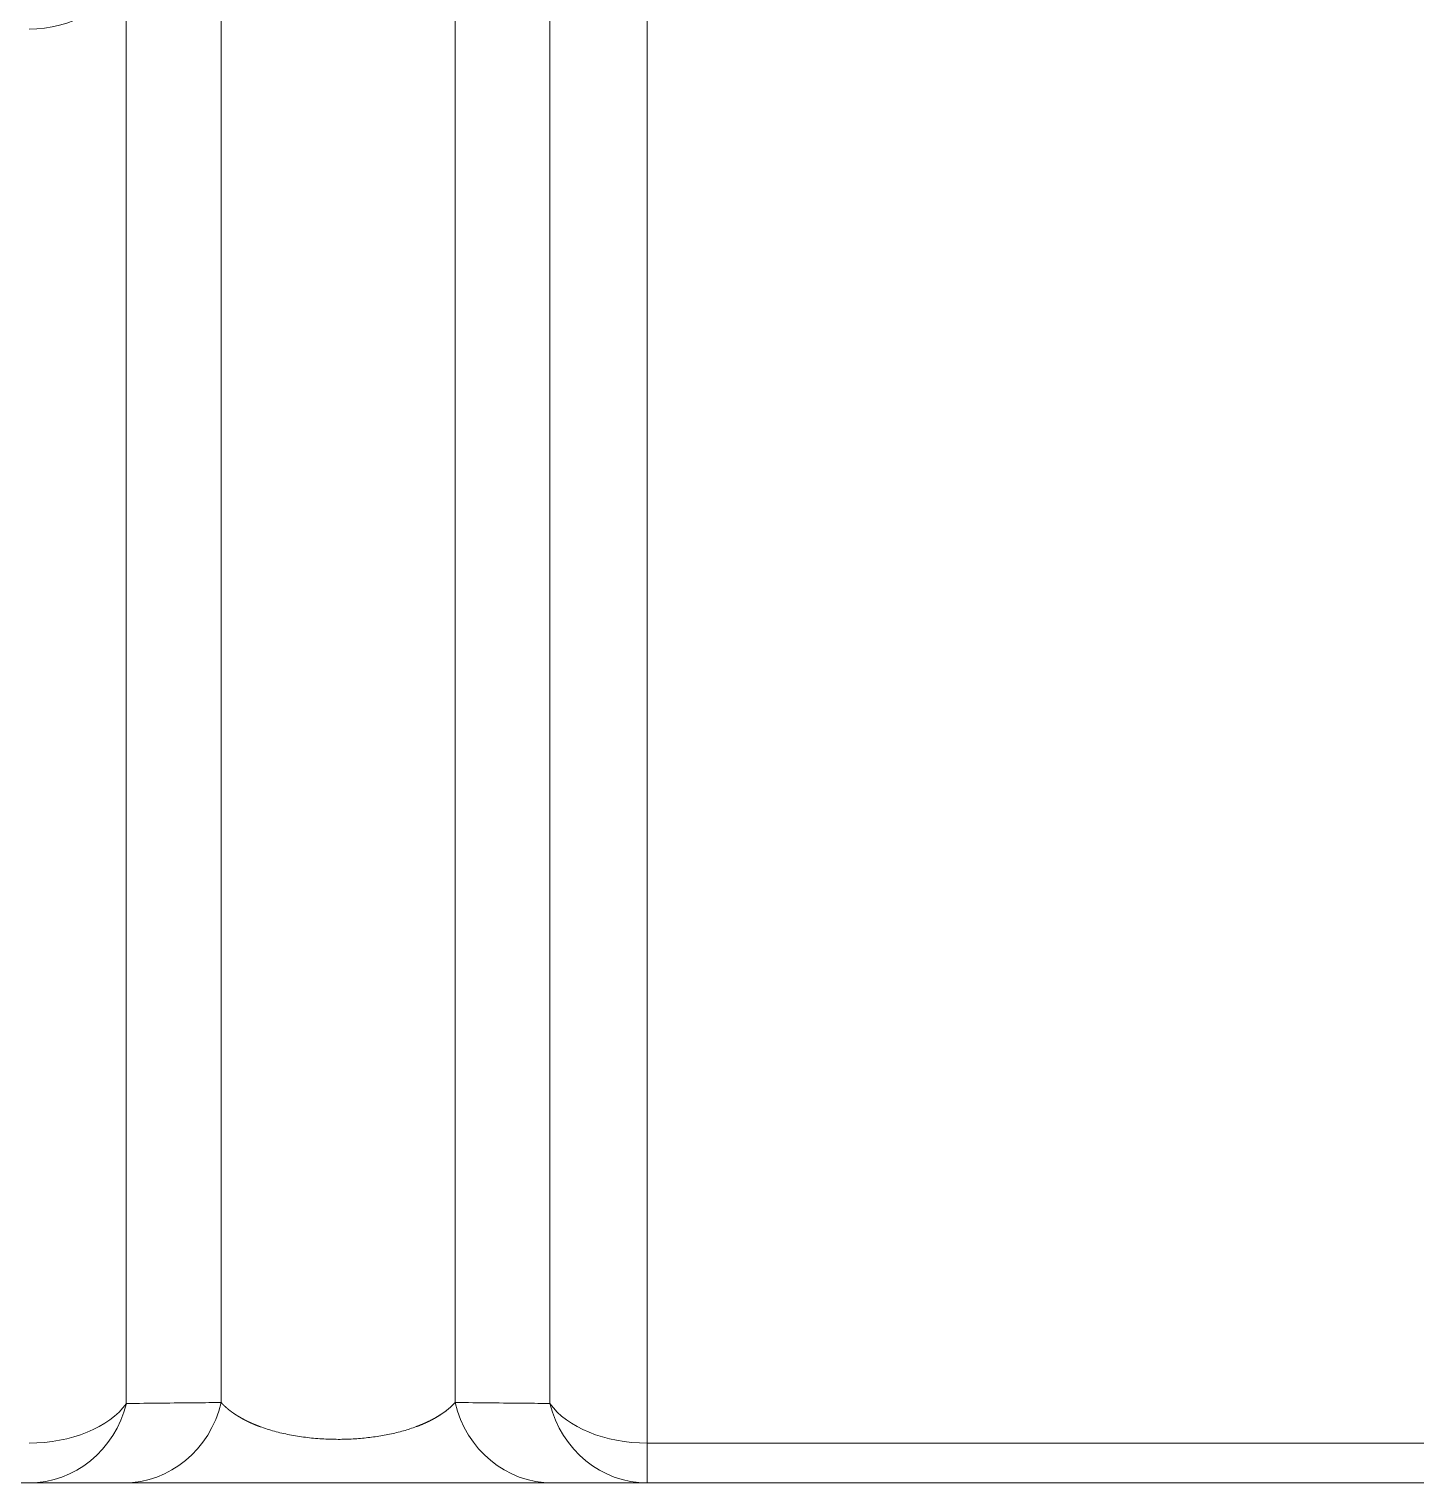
# Model space of a CAD drawing. Header units: millimetres. Extents: x 4664 to 8864, y -38 to 2932.
# Drawn here: x 5363.3 to 5397.37, y 1258.06 to 1293.78 of the extents above; entities that cross this region are included whole.
import ezdxf

# ---------------------------------------------------------------- set-up
doc = ezdxf.new("R2010")
doc.units = ezdxf.units.MM

msp = doc.modelspace()

# ---------------------------------------------------------------- linework, layer by layer
at = {"lineweight": 5}
for p, q in [((5376.095, 1260.011), (5376.095, 1297.697)), ((5378.484, 1258.059), (5378.484, 1296.318)), ((5365.688, 1295.134), (5365.688, 1260.011)), ((5368.019, 1294.605), (5368.019, 1260.034)), ((5373.765, 1294.605), (5373.765, 1260.034)), ((5378.484, 1259.038), (5400.596, 1259.038)), ((5481.461, 1258.059), (5185.728, 1258.059))]:
    msp.add_line(p, q, dxfattribs=at)
for centre, major_axis, ratio, start_param, end_param in [((5363.299, 1296.049), (-2.612, 0), 0.867625, 1.570796, 2.725761), ((5363.299, 1260.671), (2.612, 0), 0.625225, 4.712389, 5.867354), ((5363.299, 1260.671), (0, 2.612), 0.945431, 3.141593, 4.457064), ((5365.629, 1260.671), (0, 2.612), 0.94323, 3.141593, 4.466162), ((5376.154, 1260.671), (0, 2.612), 0.94323, 1.817023, 3.141593), ((5378.484, 1260.671), (-2.612, 0), 0.625225, 0.415831, 1.570796), ((5378.484, 1260.671), (0, 2.612), 0.945431, 1.826121, 3.141593)]:
    msp.add_ellipse(centre, major_axis=major_axis, ratio=ratio, start_param=start_param, end_param=end_param, dxfattribs=at)
for points, knots in [([(5365.688, 1260.011), (5366.257, 1260.017), (5366.83, 1260.023), (5367.61, 1260.03), (5367.814, 1260.032), (5368.019, 1260.034)], [0, 0, 0, 0, 0.739335, 0.739335, 1, 1, 1, 1]), ([(5368.019, 1260.034), (5368.02, 1260.032), (5368.023, 1260.029), (5368.028, 1260.024), (5368.033, 1260.018), (5368.038, 1260.013), (5368.042, 1260.008), (5368.047, 1260.003), (5368.052, 1259.998), (5368.057, 1259.993), (5368.062, 1259.988), (5368.067, 1259.983), (5368.072, 1259.978), (5368.077, 1259.972), (5368.082, 1259.967), (5368.087, 1259.962), (5368.092, 1259.957), (5368.098, 1259.952), (5368.103, 1259.947), (5368.108, 1259.943), (5368.113, 1259.938), (5368.119, 1259.933), (5368.124, 1259.928), (5368.129, 1259.923), (5368.135, 1259.918), (5368.14, 1259.913), (5368.146, 1259.908), (5368.151, 1259.904), (5368.157, 1259.899), (5368.162, 1259.894), (5368.168, 1259.889), (5368.174, 1259.884), (5368.179, 1259.88), (5368.185, 1259.875), (5368.191, 1259.87), (5368.196, 1259.866), (5368.202, 1259.861), (5368.208, 1259.856), (5368.214, 1259.852), (5368.219, 1259.847), (5368.225, 1259.842), (5368.231, 1259.838), (5368.237, 1259.833), (5368.243, 1259.829), (5368.249, 1259.824), (5368.255, 1259.82), (5368.261, 1259.815), (5368.267, 1259.811), (5368.273, 1259.806), (5368.279, 1259.802), (5368.285, 1259.797), (5368.292, 1259.793), (5368.298, 1259.788), (5368.304, 1259.784), (5368.31, 1259.779), (5368.317, 1259.775), (5368.323, 1259.771), (5368.329, 1259.766), (5368.335, 1259.762), (5368.342, 1259.758), (5368.348, 1259.753), (5368.355, 1259.749), (5368.361, 1259.745), (5368.367, 1259.741), (5368.374, 1259.736), (5368.38, 1259.732), (5368.387, 1259.728), (5368.393, 1259.724), (5368.4, 1259.72), (5368.407, 1259.715), (5368.413, 1259.711), (5368.42, 1259.707), (5368.427, 1259.703), (5368.433, 1259.699), (5368.44, 1259.695), (5368.447, 1259.691), (5368.453, 1259.687), (5368.46, 1259.683), (5368.467, 1259.679), (5368.474, 1259.675), (5368.481, 1259.671), (5368.487, 1259.667), (5368.494, 1259.663), (5368.501, 1259.659), (5368.508, 1259.655), (5368.515, 1259.651), (5368.522, 1259.647), (5368.529, 1259.643), (5368.536, 1259.639), (5368.543, 1259.636), (5368.55, 1259.632), (5368.557, 1259.628), (5368.564, 1259.624), (5368.571, 1259.62), (5368.578, 1259.617), (5368.585, 1259.613), (5368.592, 1259.609), (5368.599, 1259.605), (5368.607, 1259.602), (5368.614, 1259.598), (5368.621, 1259.594), (5368.628, 1259.591), (5368.635, 1259.587), (5368.643, 1259.583), (5368.65, 1259.58), (5368.657, 1259.576), (5368.665, 1259.573), (5368.672, 1259.569), (5368.679, 1259.566), (5368.687, 1259.562), (5368.694, 1259.559), (5368.701, 1259.555), (5368.709, 1259.552), (5368.716, 1259.548), (5368.723, 1259.545), (5368.731, 1259.541), (5368.738, 1259.538), (5368.746, 1259.534), (5368.753, 1259.531), (5368.761, 1259.528), (5368.768, 1259.524), (5368.776, 1259.521), (5368.783, 1259.518), (5368.791, 1259.514), (5368.798, 1259.511), (5368.806, 1259.508), (5368.814, 1259.505), (5368.821, 1259.501), (5368.829, 1259.498), (5368.836, 1259.495), (5368.844, 1259.492), (5368.852, 1259.489), (5368.859, 1259.485), (5368.867, 1259.482), (5368.875, 1259.479), (5368.882, 1259.476), (5368.89, 1259.473), (5368.898, 1259.47), (5368.906, 1259.467), (5368.913, 1259.464), (5368.921, 1259.461), (5368.929, 1259.458), (5368.937, 1259.455), (5368.944, 1259.452), (5368.952, 1259.449), (5368.96, 1259.446), (5368.968, 1259.443), (5369.028, 1259.421), (5369.142, 1259.381), (5369.321, 1259.329), (5369.505, 1259.282), (5369.695, 1259.242), (5369.889, 1259.208), (5370.086, 1259.179), (5370.286, 1259.157), (5370.488, 1259.141), (5370.69, 1259.132), (5370.886, 1259.129), (5371.076, 1259.131), (5371.26, 1259.139), (5371.443, 1259.153), (5371.626, 1259.171), (5371.806, 1259.194), (5371.985, 1259.223), (5372.16, 1259.257), (5372.331, 1259.295), (5372.498, 1259.339), (5372.66, 1259.388), (5372.767, 1259.425), (5372.827, 1259.447), (5372.842, 1259.453), (5372.857, 1259.459), (5372.872, 1259.465), (5372.887, 1259.471), (5372.902, 1259.477), (5372.917, 1259.483), (5372.932, 1259.489), (5372.947, 1259.495), (5372.961, 1259.501), (5372.976, 1259.507), (5372.991, 1259.514), (5373.005, 1259.52), (5373.02, 1259.527), (5373.035, 1259.533), (5373.049, 1259.54), (5373.063, 1259.546), (5373.078, 1259.553), (5373.092, 1259.56), (5373.106, 1259.567), (5373.121, 1259.574), (5373.135, 1259.58), (5373.149, 1259.587), (5373.163, 1259.595), (5373.177, 1259.602), (5373.191, 1259.609), (5373.204, 1259.616), (5373.218, 1259.623), (5373.232, 1259.631), (5373.245, 1259.638), (5373.259, 1259.646), (5373.272, 1259.653), (5373.286, 1259.661), (5373.299, 1259.669), (5373.312, 1259.676), (5373.325, 1259.684), (5373.339, 1259.692), (5373.352, 1259.7), (5373.364, 1259.708), (5373.377, 1259.716), (5373.39, 1259.724), (5373.403, 1259.732), (5373.415, 1259.74), (5373.428, 1259.749), (5373.44, 1259.757), (5373.452, 1259.765), (5373.465, 1259.774), (5373.477, 1259.782), (5373.489, 1259.791), (5373.501, 1259.799), (5373.513, 1259.808), (5373.524, 1259.817), (5373.536, 1259.825), (5373.548, 1259.834), (5373.559, 1259.843), (5373.57, 1259.852), (5373.582, 1259.861), (5373.593, 1259.87), (5373.604, 1259.879), (5373.615, 1259.889), (5373.626, 1259.898), (5373.636, 1259.907), (5373.647, 1259.917), (5373.657, 1259.926), (5373.668, 1259.936), (5373.678, 1259.945), (5373.688, 1259.955), (5373.698, 1259.965), (5373.708, 1259.974), (5373.718, 1259.984), (5373.727, 1259.994), (5373.737, 1260.004), (5373.746, 1260.014), (5373.756, 1260.024), (5373.762, 1260.031), (5373.765, 1260.034)], [0, 0, 0, 0, 0.002039, 0.004073, 0.006102, 0.008127, 0.010147, 0.012163, 0.014174, 0.016181, 0.018183, 0.020181, 0.022174, 0.024162, 0.026146, 0.028125, 0.0301, 0.03207, 0.034036, 0.035997, 0.037953, 0.039905, 0.041852, 0.043795, 0.045733, 0.047667, 0.049596, 0.051521, 0.053441, 0.055357, 0.057268, 0.059174, 0.061076, 0.062974, 0.064867, 0.066755, 0.068639, 0.070518, 0.072393, 0.074263, 0.076129, 0.07799, 0.079847, 0.081699, 0.083547, 0.08539, 0.087229, 0.089063, 0.090893, 0.092718, 0.094539, 0.096355, 0.098167, 0.099974, 0.101777, 0.103575, 0.105369, 0.107158, 0.108943, 0.110723, 0.112499, 0.11427, 0.116037, 0.1178, 0.119558, 0.121311, 0.12306, 0.124805, 0.126545, 0.128281, 0.130012, 0.131739, 0.133461, 0.135179, 0.136892, 0.138601, 0.140306, 0.142006, 0.143702, 0.145393, 0.14708, 0.148763, 0.150441, 0.152114, 0.153784, 0.155449, 0.157109, 0.158765, 0.160417, 0.162064, 0.163707, 0.165345, 0.16698, 0.168609, 0.170235, 0.171856, 0.173472, 0.175085, 0.176693, 0.178296, 0.179895, 0.18149, 0.183081, 0.184667, 0.186249, 0.187826, 0.189399, 0.190968, 0.192533, 0.194093, 0.195649, 0.197201, 0.198748, 0.200291, 0.20183, 0.203364, 0.204894, 0.20642, 0.207942, 0.209459, 0.210972, 0.212481, 0.213985, 0.215485, 0.216982, 0.218473, 0.219961, 0.221444, 0.222923, 0.224398, 0.225869, 0.227335, 0.228797, 0.230255, 0.231709, 0.233159, 0.234604, 0.236045, 0.237482, 0.238915, 0.240344, 0.241769, 0.243189, 0.244605, 0.246018, 0.247426, 0.248829, 0.250229, 0.279528, 0.307612, 0.334557, 0.360447, 0.385382, 0.40947, 0.432836, 0.455616, 0.477954, 0.500009, 0.520088, 0.540394, 0.561045, 0.582154, 0.603826, 0.626159, 0.64924, 0.673149, 0.697957, 0.723726, 0.750512, 0.753234, 0.755971, 0.758723, 0.761492, 0.764276, 0.767076, 0.769891, 0.772722, 0.77557, 0.778433, 0.781312, 0.784207, 0.787118, 0.790045, 0.792989, 0.795948, 0.798924, 0.801915, 0.804923, 0.807948, 0.810988, 0.814045, 0.817118, 0.820208, 0.823313, 0.826436, 0.829575, 0.83273, 0.835902, 0.83909, 0.842295, 0.845516, 0.848754, 0.852009, 0.85528, 0.858568, 0.861873, 0.865195, 0.868533, 0.871888, 0.875259, 0.878648, 0.882053, 0.885475, 0.888914, 0.89237, 0.895843, 0.899333, 0.902839, 0.906363, 0.909903, 0.913461, 0.917035, 0.920627, 0.924235, 0.927861, 0.931504, 0.935163, 0.93884, 0.942534, 0.946245, 0.949973, 0.953718, 0.95748, 0.96126, 0.965056, 0.96887, 0.972701, 0.976549, 0.980415, 0.984297, 0.988197, 0.992114, 0.996048, 1, 1, 1, 1]), ([(5373.765, 1260.034), (5374.344, 1260.029), (5374.92, 1260.023), (5375.693, 1260.015), (5375.895, 1260.013), (5376.095, 1260.011)], [0, 0, 0, 0, 0.739335, 0.739335, 1, 1, 1, 1])]:
    msp.add_open_spline(points, degree=3, knots=knots, dxfattribs=at)

doc.saveas('drawing.dxf')
